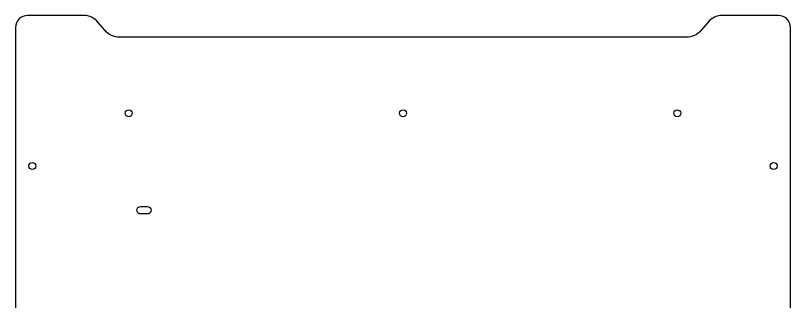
# Model space of a CAD drawing. Extents: x -178 to 178, y -194 to 194.
# Drawn here: x -178 to 178, y 62 to 193.5 of the extents above; entities that cross this region are included whole.
import ezdxf

# ---------------------------------------------------------------- set-up
doc = ezdxf.new("R2010")
doc.units = 0
doc.layers.get('0').update_dxf_attribs({"linetype": 'CONTINUOUS'})

msp = doc.modelspace()

# ---------------------------------------------------------------- linework, layer by layer
for points in [[(137.04, 186.71, -0.221695), (130.15, 183.5), (-130.15, 183.5, -0.221695), (-137.04, 186.71), (-140.34, 190.64, 0.221695), (-146.46, 193.5), (-172.5, 193.5, 0.414214), (-178, 188), (-178, -178, 0.414214), (-172.5, -183.5), (-146.46, -183.5, -0.221695), (-139.57, -186.71), (-136.27, -190.64, 0.221695), (-130.15, -193.5), (130.15, -193.5, 0.221695), (136.27, -190.64), (139.57, -186.71, -0.221695), (146.46, -183.5), (172.5, -183.5, 0.414214), (178, -178), (178, 188, 0.414214), (172.5, 193.5), (146.46, 193.5, 0.221695), (140.34, 190.64)], [(-117.5, 105.75, -1), (-117.5, 102.25), (-120.5, 102.25, -1), (-120.5, 105.75)]]:
    msp.add_lwpolyline(points, format="xyb", close=True)
for centre in [(-126, 148.55), (0, 148.55), (126, 148.55), (-170.25, 124.3), (170.25, 124.3)]:
    msp.add_circle(centre, 1.6)

doc.saveas('drawing.dxf')
